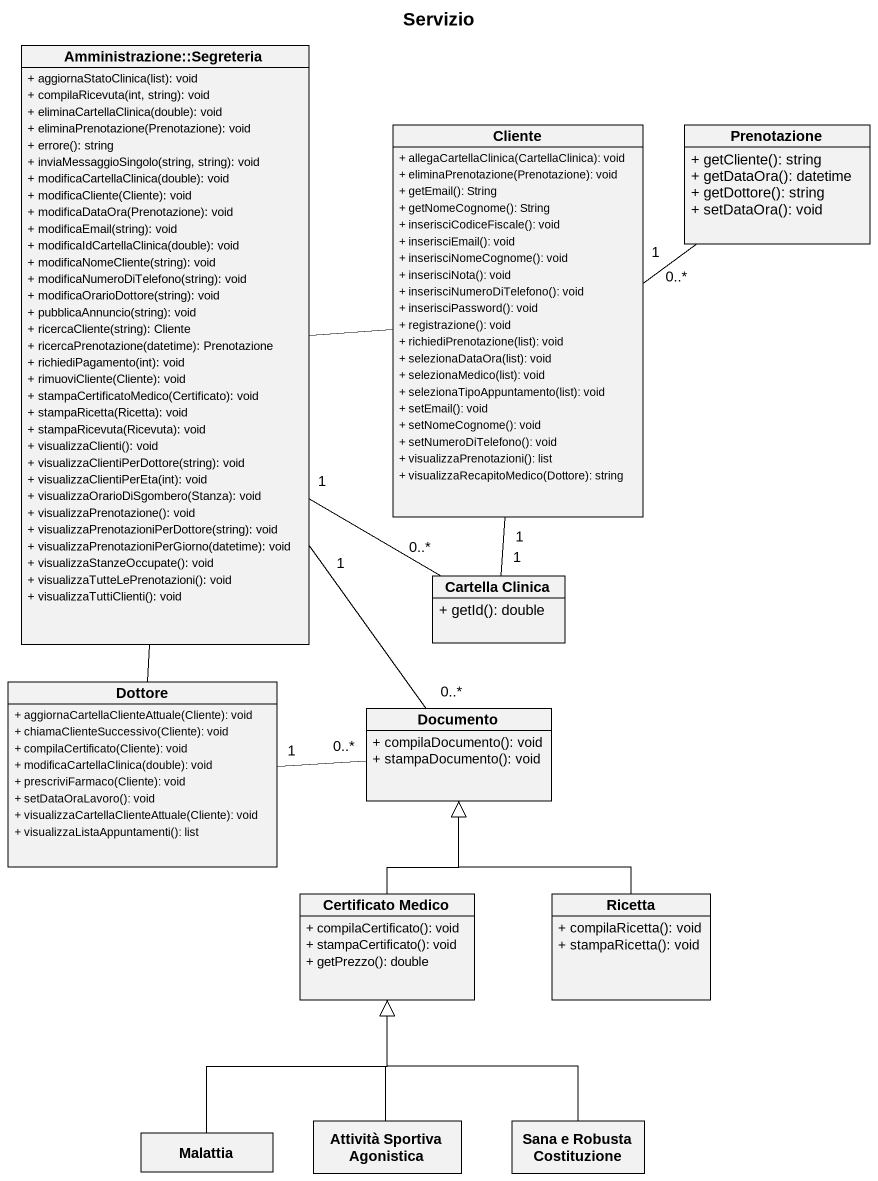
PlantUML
@startuml
title Servizio
hide circle
hide empty members
skinparam classAttributeIconSize 0
class "Amministrazione::Segreteria" as Amministrazione_Segreteria {
  + aggiornaStatoClinica(list): void
  + compilaRicevuta(int, string): void
  + eliminaCartellaClinica(double): void
  + eliminaPrenotazione(Prenotazione): void
  + errore(): string
  + inviaMessaggioSingolo(string, string): void
  + modificaCartellaClinica(double): void
  + modificaCliente(Cliente): void
  + modificaDataOra(Prenotazione): void
  + modificaEmail(string): void
  + modificaIdCartellaClinica(double): void
  + modificaNomeCliente(string): void
  + modificaNumeroDiTelefono(string): void
  + modificaOrarioDottore(string): void
  + pubblicaAnnuncio(string): void
  + ricercaCliente(string): Cliente
  + ricercaPrenotazione(datetime): Prenotazione
  + richiediPagamento(int): void
  + rimuoviCliente(Cliente): void
  + stampaCertificatoMedico(Certificato): void
  + stampaRicetta(Ricetta): void
  + stampaRicevuta(Ricevuta): void
  + visualizzaClienti(): void
  + visualizzaClientiPerDottore(string): void
  + visualizzaClientiPerEta(int): void
  + visualizzaOrarioDiSgombero(Stanza): void
  + visualizzaPrenotazione(): void
  + visualizzaPrenotazioniPerDottore(string): void
  + visualizzaPrenotazioniPerGiorno(datetime): void
  + visualizzaStanzeOccupate(): void
  + visualizzaTutteLePrenotazioni(): void
  + visualizzaTuttiClienti(): void
}
class Cliente {
  + allegaCartellaClinica(CartellaClinica): void
  + eliminaPrenotazione(Prenotazione): void
  + getEmail(): String
  + getNomeCognome(): String
  + inserisciCodiceFiscale(): void
  + inserisciEmail(): void
  + inserisciNomeCognome(): void
  + inserisciNota(): void
  + inserisciNumeroDiTelefono(): void
  + inserisciPassword(): void
  + registrazione(): void
  + richiediPrenotazione(list): void
  + selezionaDataOra(list): void
  + selezionaMedico(list): void
  + selezionaTipoAppuntamento(list): void
  + setEmail(): void
  + setNomeCognome(): void
  + setNumeroDiTelefono(): void
  + visualizzaPrenotazioni(): list
  + visualizzaRecapitoMedico(Dottore): string
}
class Prenotazione {
  + getCliente(): string
  + getDataOra(): datetime
  + getDottore(): string
  + setDataOra(): void
}
class "Cartella Clinica" as Cartella_Clinica {
  + getId(): double
}
class Dottore {
  + aggiornaCartellaClienteAttuale(Cliente): void
  + chiamaClienteSuccessivo(Cliente): void
  + compilaCertificato(Cliente): void
  + modificaCartellaClinica(double): void
  + prescriviFarmaco(Cliente): void
  + setDataOraLavoro(): void
  + visualizzaCartellaClienteAttuale(Cliente): void
  + visualizzaListaAppuntamenti(): list
}
class Documento {
  + compilaDocumento(): void
  + stampaDocumento(): void
}
class "Certificato Medico" as Certificato_Medico {
  + compilaCertificato(): void
  + stampaCertificato(): void
  + getPrezzo(): double
}
class Ricetta {
  + compilaRicetta(): void
  + stampaRicetta(): void
}
class "Attività Sportiva Agonistica" as Attività_Sportiva_Agonistica
class "Sana e Robusta Costituzione" as Sana_e_Robusta_Costituzione
class Malattia
Amministrazione_Segreteria -right- Cliente
Amministrazione_Segreteria "1" -- "0..*" Cartella_Clinica
Amministrazione_Segreteria -- Dottore
Amministrazione_Segreteria "1" -- "0..*" Documento
Cliente "1" -right- "0..*" Prenotazione
Cliente "1" -- "1" Cartella_Clinica
Dottore "1" -right- "0..*" Documento
Certificato_Medico -up-|> Documento
Ricetta -up-|> Documento
Attività_Sportiva_Agonistica -up-|> Certificato_Medico
Sana_e_Robusta_Costituzione -up-|> Certificato_Medico
Malattia -up-|> Certificato_Medico
@enduml
